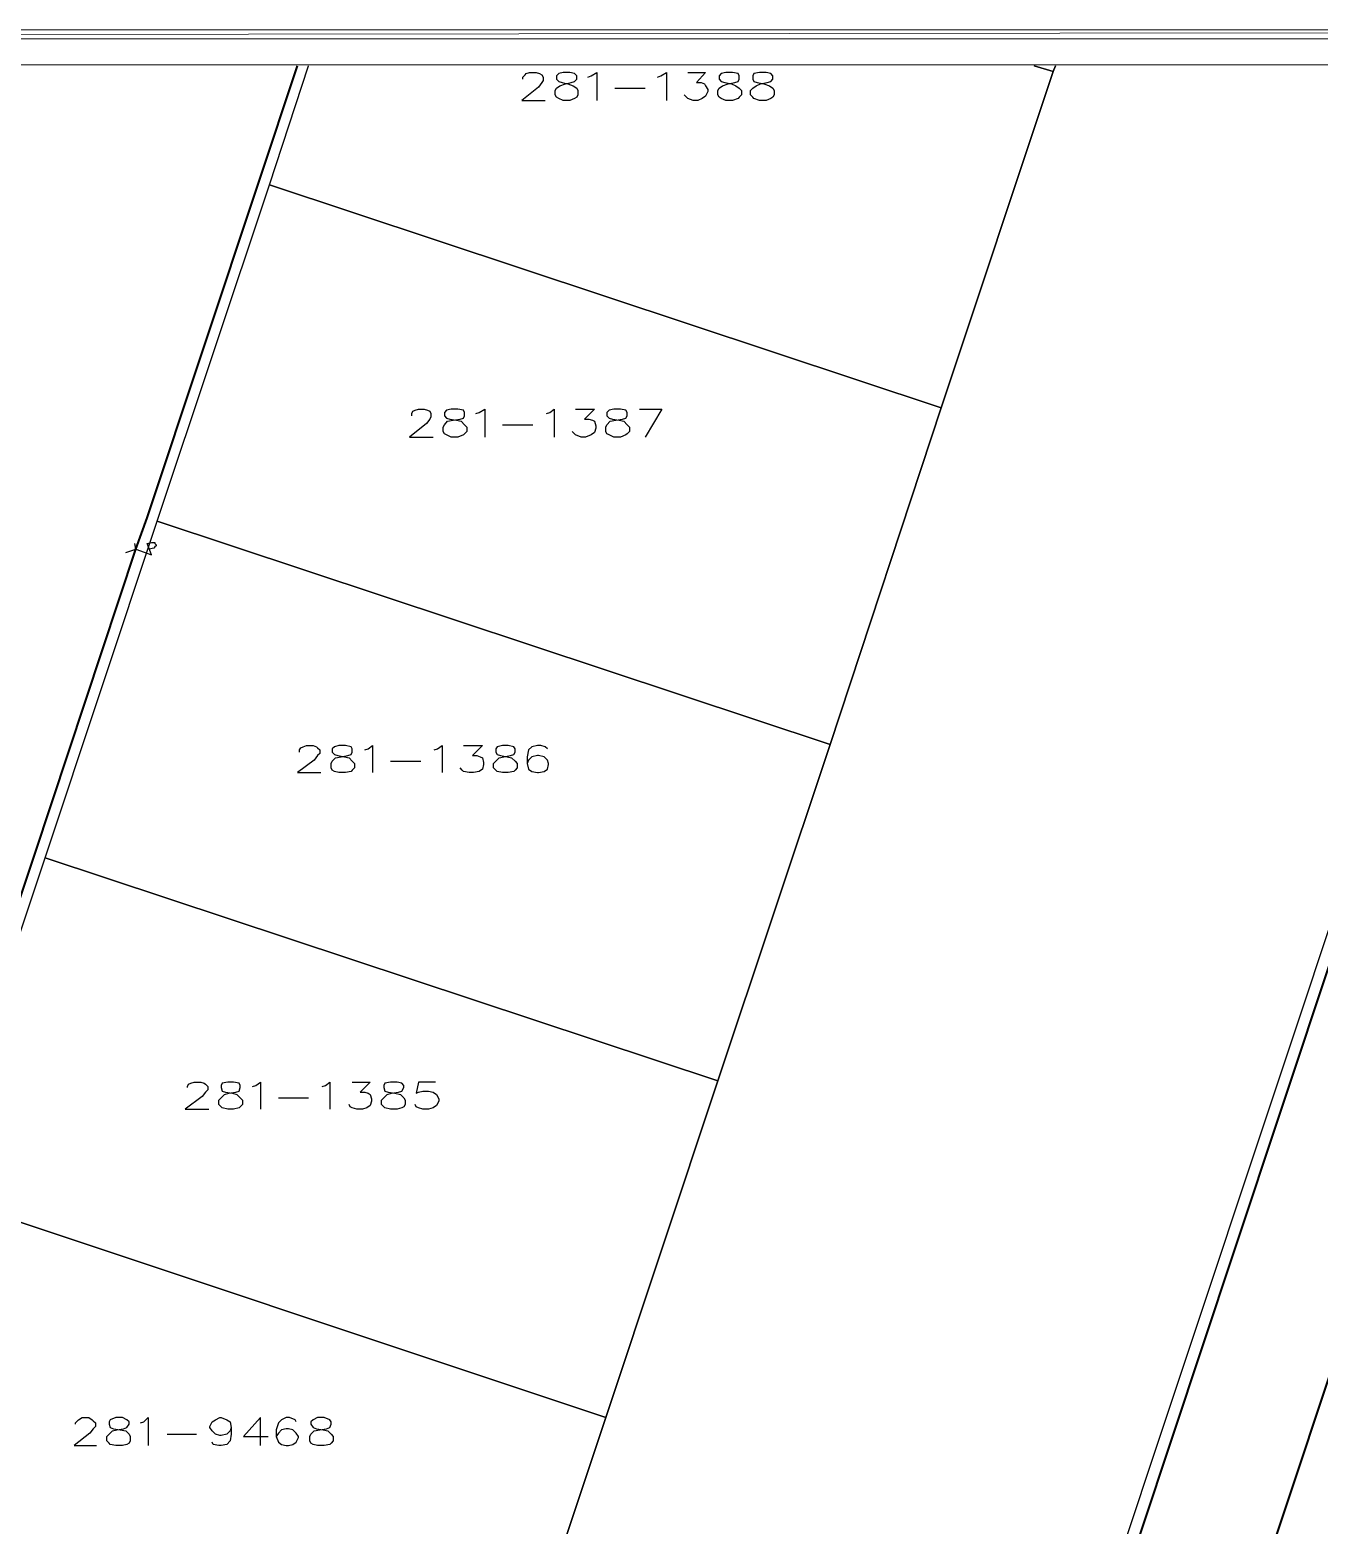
# Model space of a CAD drawing. Header units: inches. Extents: x 5 to 844, y 8 to 596.
# Drawn here: x 415.5 to 563.3, y 424.4 to 595.8 of the extents above; entities that cross this region are included whole.
import ezdxf

# ---------------------------------------------------------------- set-up
doc = ezdxf.new("R2010")
doc.units = ezdxf.units.IN
doc.header["$MEASUREMENT"] = 0
doc.layers.add('PDF_Geometry', color=7, linetype='Continuous')

msp = doc.modelspace()

# ---------------------------------------------------------------- linework, layer by layer
at = {"layer": 'PDF_Geometry', "lineweight": 0}
for points in [[(843.66, 595.79), (6.31, 594.76), (5.16, 595.79), (843.66, 595.79)], [(842.63, 594.76), (843.66, 595.79), (6.31, 594.76), (842.63, 594.76)], [(735.15, 143.06), (735.15, 591.8), (10.56, 591.8), (10.56, 12.74)]]:
    msp.add_lwpolyline(points, dxfattribs=at)
at = {"layer": 'PDF_Geometry', "color": 5, "lineweight": 40}
msp.add_lwpolyline([(352.15, 309.47), (352.93, 311.78), (362.7, 340.97), (379.28, 390.72), (388.67, 419.14), (403.19, 462.85), (416.05, 501.29), (427.62, 536.26), (428.91, 539.86), (441.76, 578.43), (446.13, 591.67)], dxfattribs=at)
at = {"layer": 'PDF_Geometry', "lineweight": 25}
for points in [[(533.04, 591.67), (532.79, 591.03), (519.93, 552.46), (507.2, 513.89), (494.35, 475.32), (481.49, 436.75), (469.92, 402.04), (467.35, 394.32), (455.78, 359.61), (442.92, 321.04), (430.19, 282.47), (353.05, 308.18), (365.91, 346.75), (378.64, 385.32), (390.21, 420.04), (392.78, 427.75), (404.35, 462.46), (417.21, 500.9), (430.06, 539.47), (442.92, 578.04), (447.42, 591.67)], [(597.33, 591.67), (448.83, 145.68), (371.7, 106.98), (427.62, 274.76), (430.19, 282.47), (437.91, 279.9), (440.35, 287.61), (432.76, 290.19), (442.92, 321.04), (455.78, 359.61), (481.49, 436.75), (494.35, 475.32), (507.2, 513.89), (519.93, 552.46), (532.79, 591.03), (533.04, 591.67)], [(471.98, 590.13), (471.98, 590.38), (472.23, 590.64), (472.36, 590.77), (472.75, 590.9), (473.52, 590.9), (473.9, 590.77), (474.16, 590.64), (474.29, 590.38), (474.29, 590), (474.16, 589.74), (473.78, 589.23), (471.85, 587.68), (474.55, 587.68)], [(476.6, 590.9), (476.09, 590.77), (475.83, 590.51), (475.83, 590.13), (476.09, 589.87), (476.48, 589.74), (477.12, 589.61), (477.76, 589.36), (478.15, 589.1), (478.28, 588.84), (478.28, 588.33), (478.15, 588.07), (477.89, 587.94), (477.38, 587.68), (476.6, 587.68), (476.09, 587.94), (475.83, 588.07), (475.7, 588.33), (475.7, 588.84), (475.83, 589.1), (476.22, 589.36), (476.86, 589.61), (477.5, 589.74), (477.89, 589.87), (478.15, 590.13), (478.15, 590.51), (477.89, 590.77), (477.38, 590.9), (476.6, 590.9)], [(479.43, 590.38), (479.82, 590.51), (480.46, 590.9), (480.46, 587.68)], [(487.4, 590.38), (487.79, 590.51), (488.43, 590.9), (488.43, 587.68)], [(490.88, 590.9), (492.93, 590.9), (491.9, 589.74), (492.42, 589.74), (492.8, 589.61), (492.93, 589.36), (493.19, 588.97), (493.19, 588.71), (492.93, 588.2), (492.55, 587.94), (492.03, 587.68), (491.52, 587.68), (490.88, 587.94), (490.75, 588.07), (490.49, 588.33)], [(495.25, 590.9), (494.73, 590.77), (494.48, 590.51), (494.48, 590.13), (494.73, 589.87), (495.12, 589.74), (495.89, 589.61), (496.4, 589.36), (496.79, 589.1), (497.05, 588.84), (497.05, 588.33), (496.79, 588.07), (496.66, 587.94), (496.02, 587.68), (495.25, 587.68), (494.73, 587.94), (494.48, 588.07), (494.35, 588.33), (494.35, 588.84), (494.48, 589.1), (494.86, 589.36), (495.5, 589.61), (496.28, 589.74), (496.66, 589.87), (496.79, 590.13), (496.79, 590.51), (496.66, 590.77), (496.02, 590.9), (495.25, 590.9)], [(499.1, 590.9), (498.46, 590.77), (498.33, 590.51), (498.33, 590.13), (498.46, 589.87), (498.85, 589.74), (499.62, 589.61), (500.26, 589.36), (500.65, 589.1), (500.77, 588.84), (500.77, 588.33), (500.65, 588.07), (500.39, 587.94), (499.88, 587.68), (499.1, 587.68), (498.46, 587.94), (498.33, 588.07), (498.08, 588.33), (498.08, 588.84), (498.33, 589.1), (498.72, 589.36), (499.23, 589.61), (500, 589.74), (500.39, 589.87), (500.65, 590.13), (500.65, 590.51), (500.39, 590.77), (499.88, 590.9), (499.1, 590.9)], [(482.52, 589.1), (485.99, 589.1)], [(459.25, 551.56), (459.25, 551.82), (459.38, 552.07), (459.63, 552.2), (460.02, 552.33), (460.66, 552.33), (461.05, 552.2), (461.31, 552.07), (461.43, 551.82), (461.43, 551.43), (461.31, 551.17), (460.92, 550.66), (458.99, 549.12), (461.69, 549.12)], [(463.75, 552.33), (463.23, 552.2), (462.98, 551.94), (462.98, 551.56), (463.23, 551.3), (463.62, 551.17), (464.39, 551.04), (464.91, 550.92), (465.29, 550.53), (465.55, 550.27), (465.55, 549.76), (465.29, 549.5), (465.16, 549.37), (464.52, 549.12), (463.75, 549.12), (463.23, 549.37), (462.98, 549.5), (462.85, 549.76), (462.85, 550.27), (462.98, 550.53), (463.36, 550.92), (464.01, 551.04), (464.78, 551.17), (465.16, 551.3), (465.29, 551.56), (465.29, 551.94), (465.16, 552.2), (464.52, 552.33), (463.75, 552.33)], [(466.58, 551.82), (466.96, 551.94), (467.61, 552.33), (467.61, 549.12)], [(474.68, 551.82), (475.06, 551.94), (475.58, 552.33), (475.58, 549.12)], [(478.02, 552.33), (480.2, 552.33), (479.05, 551.17), (479.56, 551.17), (479.95, 551.04), (480.2, 550.92), (480.33, 550.4), (480.33, 550.14), (480.2, 549.63), (479.82, 549.37), (479.18, 549.12), (478.66, 549.12), (478.02, 549.37), (477.89, 549.5), (477.63, 549.76)], [(482.39, 552.33), (481.88, 552.2), (481.62, 551.94), (481.62, 551.56), (481.88, 551.3), (482.26, 551.17), (483.03, 551.04), (483.55, 550.92), (483.93, 550.53), (484.19, 550.27), (484.19, 549.76), (483.93, 549.5), (483.8, 549.37), (483.16, 549.12), (482.39, 549.12), (481.88, 549.37), (481.62, 549.5), (481.49, 549.76), (481.49, 550.27), (481.62, 550.53), (482, 550.92), (482.65, 551.04), (483.42, 551.17), (483.8, 551.3), (483.93, 551.56), (483.93, 551.94), (483.8, 552.2), (483.16, 552.33), (482.39, 552.33)], [(485.35, 552.33), (487.92, 552.33), (485.99, 549.12)], [(469.66, 550.53), (473.13, 550.53)], [(446.39, 512.99), (446.39, 513.25), (446.52, 513.5), (446.78, 513.63), (447.16, 513.76), (447.93, 513.76), (448.32, 513.63), (448.45, 513.5), (448.71, 513.25), (448.71, 512.86), (448.45, 512.6), (448.06, 512.09), (446.13, 510.67), (448.83, 510.67)], [(450.89, 513.76), (450.38, 513.63), (450.12, 513.37), (450.12, 512.99), (450.38, 512.73), (450.76, 512.6), (451.53, 512.47), (452.05, 512.35), (452.43, 511.96), (452.69, 511.7), (452.69, 511.19), (452.43, 510.93), (452.31, 510.8), (451.66, 510.67), (450.89, 510.67), (450.38, 510.8), (450.12, 510.93), (449.99, 511.19), (449.99, 511.7), (450.12, 511.96), (450.51, 512.35), (451.15, 512.47), (451.92, 512.6), (452.31, 512.73), (452.43, 512.99), (452.43, 513.37), (452.31, 513.63), (451.66, 513.76), (450.89, 513.76)], [(453.85, 513.25), (454.23, 513.37), (454.75, 513.76), (454.75, 510.67)], [(461.82, 513.25), (462.21, 513.37), (462.72, 513.76), (462.72, 510.67)], [(465.16, 513.76), (467.35, 513.76), (466.19, 512.6), (466.71, 512.6), (467.09, 512.47), (467.35, 512.35), (467.48, 511.83), (467.48, 511.57), (467.35, 511.06), (466.96, 510.8), (466.32, 510.67), (465.81, 510.67), (465.16, 510.8), (465.03, 510.93), (464.78, 511.19)], [(469.66, 513.76), (469.02, 513.63), (468.89, 513.37), (468.89, 512.99), (469.02, 512.73), (469.41, 512.6), (470.18, 512.47), (470.69, 512.35), (471.08, 511.96), (471.33, 511.7), (471.33, 511.19), (471.08, 510.93), (470.95, 510.8), (470.31, 510.67), (469.66, 510.67), (469.02, 510.8), (468.89, 510.93), (468.63, 511.19), (468.63, 511.7), (468.89, 511.96), (469.28, 512.35), (469.79, 512.47), (470.56, 512.6), (470.95, 512.73), (471.08, 512.99), (471.08, 513.37), (470.95, 513.63), (470.31, 513.76), (469.66, 513.76)], [(474.8, 513.37), (474.55, 513.63), (474.03, 513.76), (473.65, 513.76), (473, 513.63), (472.62, 513.25), (472.49, 512.47), (472.49, 511.7), (472.62, 511.06), (473, 510.8), (473.65, 510.67), (473.78, 510.67), (474.42, 510.8), (474.8, 511.06), (474.93, 511.57), (474.93, 511.7), (474.8, 512.09), (474.42, 512.47), (473.78, 512.6), (473.65, 512.6), (473, 512.47), (472.62, 512.09), (472.49, 511.7)], [(456.81, 511.96), (460.28, 511.96)], [(433.54, 474.55), (433.54, 474.68), (433.66, 474.93), (433.92, 475.06), (434.31, 475.19), (435.08, 475.19), (435.46, 475.06), (435.59, 474.93), (435.85, 474.68), (435.85, 474.29), (435.59, 474.03), (435.21, 473.52), (433.28, 472.1), (435.98, 472.1)], [(438.16, 475.19), (437.52, 475.06), (437.39, 474.8), (437.39, 474.55), (437.52, 474.16), (437.91, 474.03), (438.68, 473.9), (439.19, 473.78), (439.58, 473.39), (439.84, 473.13), (439.84, 472.62), (439.58, 472.36), (439.45, 472.23), (438.81, 472.1), (438.16, 472.1), (437.52, 472.23), (437.39, 472.36), (437.14, 472.62), (437.14, 473.13), (437.39, 473.39), (437.78, 473.78), (438.29, 473.9), (439.06, 474.03), (439.45, 474.16), (439.58, 474.55), (439.58, 474.8), (439.45, 475.06), (438.81, 475.19), (438.16, 475.19)], [(440.99, 474.68), (441.38, 474.8), (441.89, 475.19), (441.89, 472.1)], [(448.96, 474.68), (449.35, 474.8), (449.86, 475.19), (449.86, 472.1)], [(452.43, 475.19), (454.49, 475.19), (453.33, 474.03), (453.85, 474.03), (454.23, 473.9), (454.49, 473.78), (454.62, 473.26), (454.62, 473), (454.49, 472.49), (454.11, 472.23), (453.59, 472.1), (452.95, 472.1), (452.43, 472.23), (452.18, 472.36), (452.05, 472.62)], [(456.81, 475.19), (456.16, 475.06), (456.03, 474.8), (456.03, 474.55), (456.16, 474.16), (456.55, 474.03), (457.32, 473.9), (457.96, 473.78), (458.35, 473.39), (458.48, 473.13), (458.48, 472.62), (458.35, 472.36), (458.09, 472.23), (457.58, 472.1), (456.81, 472.1), (456.16, 472.23), (456.03, 472.36), (455.78, 472.62), (455.78, 473.13), (456.03, 473.39), (456.42, 473.78), (456.93, 473.9), (457.71, 474.03), (458.09, 474.16), (458.35, 474.55), (458.35, 474.8), (458.09, 475.06), (457.58, 475.19), (456.81, 475.19)], [(461.95, 475.19), (460.02, 475.19), (459.76, 473.9), (460.02, 474.03), (460.53, 474.16), (461.18, 474.16), (461.69, 474.03), (462.08, 473.78), (462.33, 473.26), (462.33, 473), (462.08, 472.49), (461.69, 472.23), (461.18, 472.1), (460.53, 472.1), (460.02, 472.23), (459.76, 472.36), (459.63, 472.62)], [(443.95, 473.39), (447.42, 473.39)], [(420.68, 435.98), (420.68, 436.11), (420.94, 436.36), (421.06, 436.49), (421.45, 436.75), (422.22, 436.75), (422.61, 436.49), (422.74, 436.36), (422.99, 436.11), (422.99, 435.72), (422.74, 435.46), (422.35, 434.95), (420.55, 433.54), (423.12, 433.54)], [(425.31, 436.75), (424.66, 436.49), (424.54, 436.24), (424.54, 435.98), (424.66, 435.59), (425.05, 435.46), (425.82, 435.34), (426.46, 435.21), (426.85, 434.82), (426.98, 434.56), (426.98, 434.05), (426.85, 433.79), (426.59, 433.66), (426.08, 433.54), (425.31, 433.54), (424.66, 433.66), (424.54, 433.79), (424.28, 434.05), (424.28, 434.56), (424.54, 434.82), (424.92, 435.21), (425.44, 435.34), (426.21, 435.46), (426.59, 435.59), (426.85, 435.98), (426.85, 436.24), (426.59, 436.49), (426.08, 436.75), (425.31, 436.75)], [(428.14, 436.11), (428.52, 436.24), (429.04, 436.75), (429.04, 433.54)], [(438.55, 435.59), (438.42, 435.21), (438.04, 434.82), (437.39, 434.69), (437.26, 434.69), (436.75, 434.82), (436.36, 435.21), (436.11, 435.59), (436.11, 435.72), (436.36, 436.24), (436.75, 436.49), (437.26, 436.75), (437.39, 436.75), (438.04, 436.49), (438.42, 436.24), (438.55, 435.59), (438.55, 434.82), (438.42, 434.05), (438.04, 433.66), (437.39, 433.54), (437.14, 433.54), (436.49, 433.66), (436.36, 433.92)], [(441.89, 433.54), (441.89, 436.75), (439.96, 434.56), (442.79, 434.56)], [(446.01, 436.24), (445.88, 436.49), (445.23, 436.75), (444.85, 436.75), (444.33, 436.49), (443.95, 436.11), (443.69, 435.34), (443.69, 434.56), (443.95, 433.92), (444.33, 433.66), (444.85, 433.54), (445.11, 433.54), (445.62, 433.66), (446.01, 433.92), (446.26, 434.44), (446.26, 434.56), (446.01, 434.95), (445.62, 435.34), (445.11, 435.46), (444.85, 435.46), (444.33, 435.34), (443.95, 434.95), (443.69, 434.56)], [(448.45, 436.75), (447.93, 436.49), (447.68, 436.24), (447.68, 435.98), (447.93, 435.59), (448.32, 435.46), (449.09, 435.34), (449.61, 435.21), (449.99, 434.82), (450.25, 434.56), (450.25, 434.05), (449.99, 433.79), (449.86, 433.66), (449.22, 433.54), (448.45, 433.54), (447.93, 433.66), (447.68, 433.79), (447.55, 434.05), (447.55, 434.56), (447.68, 434.82), (448.06, 435.21), (448.71, 435.34), (449.48, 435.46), (449.86, 435.59), (449.99, 435.98), (449.99, 436.24), (449.86, 436.49), (449.22, 436.75), (448.45, 436.75)], [(431.22, 434.82), (434.56, 434.82)]]:
    msp.add_lwpolyline(points, dxfattribs=at)
at = {"layer": 'PDF_Geometry', "color": 9, "lineweight": 25, "true_color": 0xbababa}
for points in [[(597.33, 591.67), (448.83, 145.68), (371.7, 106.98), (427.62, 274.76), (430.19, 282.47), (437.91, 279.9), (440.35, 287.61), (432.76, 290.19), (442.92, 321.04), (455.78, 359.61), (481.49, 436.75), (494.35, 475.32), (507.2, 513.89), (519.93, 552.46), (532.79, 591.03), (533.04, 591.67)], [(530.6, 591.67), (532.79, 591.03), (519.93, 552.46), (442.92, 578.04), (447.42, 591.67)], [(533.04, 591.67), (532.79, 591.03), (530.6, 591.67)], [(430.06, 539.47), (442.92, 578.04), (519.93, 552.46), (507.2, 513.89), (430.06, 539.47)], [(417.21, 500.9), (430.06, 539.47), (507.2, 513.89), (494.35, 475.32), (417.21, 500.9)], [(404.35, 462.46), (417.21, 500.9), (494.35, 475.32), (481.49, 436.75), (404.35, 462.46)], [(481.49, 436.75), (468.63, 398.18), (391.49, 423.89), (404.35, 462.46), (481.49, 436.75)]]:
    msp.add_lwpolyline(points, dxfattribs=at)
at = {"layer": 'PDF_Geometry', "color": 252, "lineweight": 20, "true_color": 0x989898}
for points in [[(533.04, 591.67), (532.79, 591.03), (519.93, 552.46), (507.2, 513.89), (494.35, 475.32), (481.49, 436.75), (455.78, 359.61), (442.92, 321.04), (432.76, 290.19), (440.35, 287.61), (437.91, 279.9), (430.19, 282.47), (427.62, 274.76), (371.7, 106.98), (448.83, 145.68), (597.33, 591.67)], [(447.42, 591.67), (442.92, 578.04), (430.06, 539.47), (417.21, 500.9), (404.35, 462.46), (392.78, 427.75), (469.92, 402.04), (481.49, 436.75), (494.35, 475.32), (507.2, 513.89), (519.93, 552.46), (532.79, 591.03), (533.04, 591.67)]]:
    msp.add_lwpolyline(points, dxfattribs=at)
at = {"layer": 'PDF_Geometry', "color": 212, "lineweight": 40, "true_color": 0xb800b8}
msp.add_lwpolyline([(485.99, 205.2), (488.3, 212.15), (518.26, 302.66), (566.09, 446.39), (614.55, 591.67)], dxfattribs=at)
at = {"layer": 'PDF_Geometry', "color": 6, "lineweight": 40}
msp.add_lwpolyline([(504.12, 307.03), (553.49, 455.65), (598.74, 591.67)], dxfattribs=at)
at = {"layer": 'PDF_Geometry', "color": 1, "lineweight": 25}
msp.add_lwpolyline([(426.46, 535.87), (427.62, 536.26), (427.49, 536.9)], dxfattribs=at)
at = {"layer": 'PDF_Geometry', "color": 6, "lineweight": 25}
msp.add_lwpolyline([(429.42, 535.62), (428.91, 536.9), (429.42, 537.03), (429.68, 537.03), (429.81, 537.03), (429.81, 536.9), (429.94, 536.77), (429.94, 536.64), (429.81, 536.52), (429.68, 536.39), (429.16, 536.26)], dxfattribs=at)
at = {"layer": 'PDF_Geometry', "color": 4, "lineweight": 25}
msp.add_lwpolyline([(427.62, 536.26), (429.42, 535.62)], dxfattribs=at)

doc.saveas('drawing.dxf')
